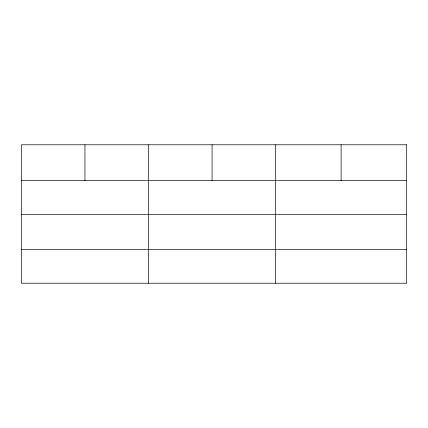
<?xml version="1.0" encoding="UTF-8"?>
<svg xmlns="http://www.w3.org/2000/svg" width="428" height="428" viewBox="0 0 428 428"><rect width="100%" height="100%" fill="white"/><g stroke="black" fill="none" stroke-linecap="round" stroke-linejoin="round"><path stroke-width="0.64" d="M21.4 180.584L406.6 180.584M21.4 214.455L406.6 214.455M21.4 249.353L406.6 249.353M341.116 144.776L341.116 180.584M275.632 144.776L275.632 283.224M212.074 144.776L212.074 180.584M148.516 144.776L148.516 283.224M84.958 144.776L84.958 180.584M406.6 144.776L21.4 144.776L21.4 283.224L406.6 283.224L406.6 144.776"/></g></svg>
